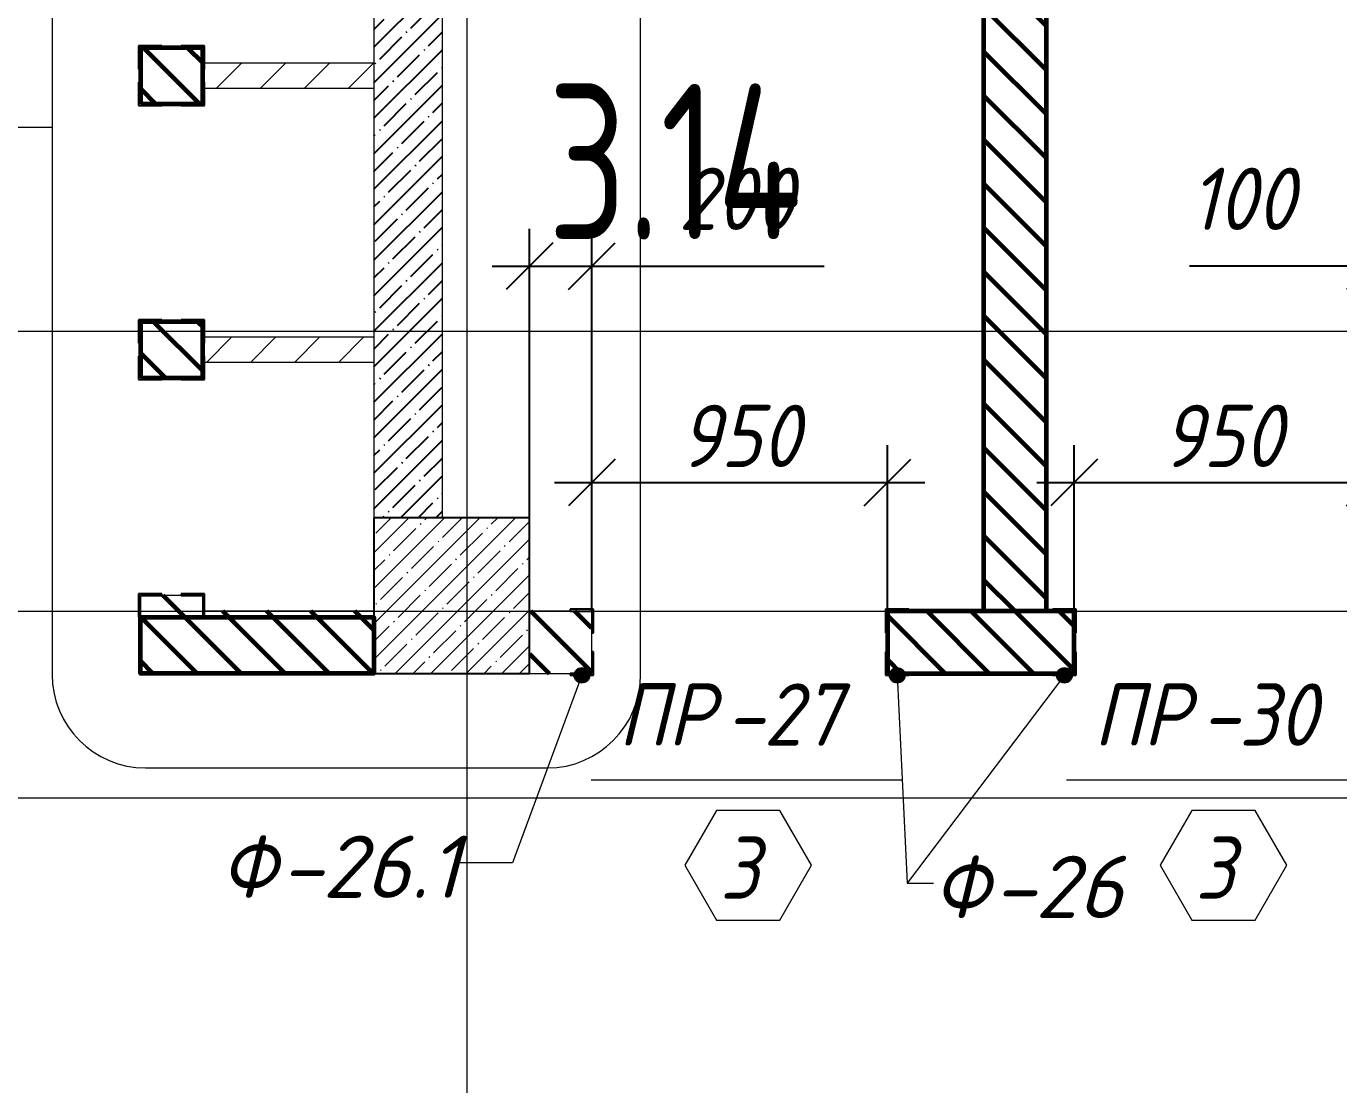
# Model space of a CAD drawing. Header units: millimetres. Extents: x 12986 to 523328, y -9759 to 30092.
# Drawn here: x 408024 to 412241, y 5710 to 9110 of the extents above; entities that cross this region are included whole.
import ezdxf

# ---------------------------------------------------------------- set-up
doc = ezdxf.new("R2010")
doc.units = ezdxf.units.MM
for name, color, linetype, lineweight in [('5) Блок ячеистый', 160, 'Continuous', 60), ('A-ANNO-DIMS', 7, 'Continuous', 9), ('A-ANNO-SYMB', 7, 'Continuous', 9), ('A-AREA-IDEN', 7, 'Continuous', 9), ('A-DOOR-IDEN', 7, 'Continuous', 9), ('A-GENM-1', 7, 'Continuous', 25), ('A-GENM-IDEN', 7, 'Continuous', 9), ('A-WALL-FNSH-2', 7, 'Continuous', 5), ('A-WALL-PATT-3', 250, 'Continuous', 5), ('S-COLS', 7, 'Continuous', 9), ('S-COLS-1', 7, 'Continuous', 5), ('S-COLS-2', 7, 'Continuous', 25), ('Оси-1', 7, 'Continuous', 20)]:
    doc.layers.add(name, color=color, linetype=linetype, lineweight=lineweight)
for name, color, linetype, lineweight, true_color in [('A-WALL-11', 7, 'Continuous', 13, 0x800000), ('A-WALL-3', 7, 'Continuous', 5, 0x000000), ('A-WALL-FNSH-3', 7, 'Continuous', 13, 0x008000)]:
    doc.layers.add(name, color=color, linetype=linetype, lineweight=lineweight, true_color=true_color)
doc.styles.add('ISOCPEUR_I_2', font='isocpeui.ttf', dxfattribs={"height": 300})
doc.styles.add('ISOCPEUR_I_3', font='isocpeui.ttf', dxfattribs={"width": 0.9, "height": 200})
doc.styles.add('ISOCPEUR_I_4', font='isocpeui.ttf', dxfattribs={"width": 0.9, "height": 300})
doc.styles.add('СПДС', font='ГОСТ тип А.ttf', dxfattribs={"width": 0.9})
doc.dimstyles.new('ISO-2_0_0_9К_СРЕДНИЙ_ФОН', dxfattribs={"dimscale": 304.8, "dimtxt": 199.196235, "dimasz": 0.492126, "dimexe": 0.393701, "dimexo": 0, "dimgap": 0.164042, "dimtad": 1, "dimdec": 0, "dimdsep": 46, "dimtxsty": 'ISOCPEUR_I_3', "dimblk1": 'OBLIQUE', "dimblk2": 'OBLIQUE', "dimsah": 1, "dimcen": 0.09, "dimdle": 0.393701, "dimazin": 0, "dimtfac": 1, "dimtdec": 4, "dimtix": 1, "dimtmove": 1, "dimatfit": 3, "dimfxl": 1, "dimtvp": 1, "dimtfill": 1, "dimtolj": 1, "dimtzin": 0, "dimarcsym": 2})
doc.dimstyles.new('ISO-2_0_0_9К_СРЕДНИЙ_ФОН_1', dxfattribs={"dimscale": 304.8, "dimtxt": 199.196235, "dimasz": 0.492126, "dimexe": 0.393701, "dimexo": 0, "dimgap": 0.164042, "dimtad": 1, "dimdec": 0, "dimdsep": 46, "dimtxsty": 'ISOCPEUR_I_3', "dimblk1": 'OBLIQUE', "dimblk2": 'OBLIQUE', "dimsah": 1, "dimcen": 0.09, "dimdle": 0.393701, "dimazin": 0, "dimtfac": 1, "dimtdec": 4, "dimtix": 1, "dimtmove": 0, "dimatfit": 3, "dimfxl": 1, "dimtvp": 1, "dimtfill": 1, "dimtolj": 1, "dimtzin": 0, "dimarcsym": 2})
pattern_1 = [(135, (395430.81, -3869.25), (-70.71068, -70.71068), [])]
pattern_2 = [(45, (395430.81, -3869.25), (-70.7107, 70.7107), [])]

# ---------------------------------------------------------------- blocks, each defined once
blk = doc.blocks.new('Колонна_Несущая_Прямоугольное сечение - Вн_ЖБ_500х500-V107-АР1_1_Кладочный план 3 этажа')
at = {"layer": 'S-COLS-1'}
h = blk.add_hatch(dxfattribs=at)
h.set_pattern_fill('FP_96', color=256, style=0, pattern_type=2)
h.set_pattern_definition([(45, (-13960, -11150), (-57.02463, 57.02463), []), (45, (-13902.975, -11150), (-57.02463, 57.02463), [100.806, -20.161, 3.353, -16.808])])
h.paths.add_polyline_path([(-250, -250), (250, -250), (250, 250), (-250, 250)], flags=0)
at = {"layer": 'S-COLS-2'}
for p, q in [((250, 250), (-250, 250)), ((-250, 250), (-250, -250)), ((250, -250), (250, 250)), ((-250, -250), (250, -250))]:
    blk.add_line(p, q, dxfattribs=at)
blk = doc.blocks.new('Фахверк_СКБ_Уголок - Ф-26_1_200х3950 h_все крепления развернуты-32688344-АР1_1_Кладочный план 3 этажа')
at = {"layer": 'A-GENM-1'}
for p, q in [((200, 156), (125, 156)), ((125, 156), (125, 81)), ((131, 81), (131, 150)), ((131, 150), (200, 150)), ((200, 150), (200, 156)), ((125, 81), (131, 81)), ((131, 19), (125, 19)), ((125, 19), (125, -56)), ((131, -50), (131, 19)), ((125, -56), (200, -56)), ((200, -50), (131, -50)), ((200, -56), (200, -50))]:
    blk.add_line(p, q, dxfattribs=at)
blk = doc.blocks.new('Фахверк_СКБ_Уголок - Ф-26_200х3950 h-32688301-АР1_1_Кладочный план 3 этажа')
at = {"layer": 'A-GENM-1'}
for p, q in [((200, 156), (125, 156)), ((125, 156), (125, 81)), ((131, 81), (131, 150)), ((131, 150), (200, 150)), ((200, 150), (200, 156)), ((125, 81), (131, 81)), ((131, 19), (125, 19)), ((125, 19), (125, -56)), ((131, -50), (131, 19)), ((125, -56), (200, -56)), ((200, -50), (131, -50)), ((200, -56), (200, -50))]:
    blk.add_line(p, q, dxfattribs=at)
blk = doc.blocks.new('AAR_СКБ_Марка_Двери_Перемычка и проем - Марка перемычки и проема-25306769-АР1_1_Кладочный план 3 этажа')
at = {"layer": 'A-DOOR-IDEN'}
for p, q in [((-5, 0), (5, 0)), ((-0.968, -0.984), (-1.986, -2.747)), ((1.067, -0.984), (-0.968, -0.984)), ((2.085, -2.747), (1.067, -0.984)), ((-1.986, -2.747), (-0.968, -4.509)), ((1.067, -4.509), (2.085, -2.747)), ((-0.968, -4.509), (1.067, -4.509))]:
    blk.add_line(p, q, dxfattribs=at)
blk = doc.blocks.new('_Oblique')
at = {"color": 0, "linetype": 'ByBlock', "lineweight": -2}
blk.add_line((-0.5, -0.5), (0.5, 0.5), dxfattribs=at)
blk = doc.blocks.new('*D3873')
at = {"layer": 'A-ANNO-DIMS', "color": 0, "lineweight": -2, "transparency": 16777216}
for p, q in [((409640.8, 7530.7), (409640.8, 8458.7)), ((409840.8, 7230.7), (409840.8, 8458.7)), ((409520.8, 8338.7), (409840.8, 8338.7)), ((409840.8, 8338.7), (410588, 8338.7))]:
    blk.add_line(p, q, dxfattribs=at)
at = {"layer": 'Defpoints', "color": 0, "transparency": 16777216}
for p in [(409840.8, 8338.7), (409640.8, 7530.7), (409840.8, 7230.7)]:
    blk.add_point(p, dxfattribs=at)
at = {"layer": 'A-ANNO-DIMS', "color": 0, "lineweight": -2, "transparency": 16777216, "xscale": 150, "yscale": 150, "zscale": 150, "rotation": 180}
blk.add_blockref('_Oblique', (409640.8, 8338.7), dxfattribs=at)
at = {"layer": 'A-ANNO-DIMS', "color": 0, "lineweight": -2, "transparency": 16777216, "xscale": 150, "yscale": 150, "zscale": 150}
blk.add_blockref('_Oblique', (409840.8, 8338.7), dxfattribs=at)
at = {"layer": 'A-ANNO-DIMS', "color": 0, "transparency": 16777216, "insert": (410119.3, 8655.4), "char_height": 200, "width": 455.087, "attachment_point": 1, "line_spacing_factor": 1.149209, "style": 'ISOCPEUR_I_3', "bg_fill": 3, "box_fill_scale": 1.1, "bg_fill_color": 256, "bg_fill_true_color": 13158600, "bg_fill_transparency": 0}
blk.add_mtext('\\A1;200', dxfattribs=at)
blk = doc.blocks.new('*D3874')
at = {"layer": 'A-ANNO-DIMS', "color": 0, "lineweight": -2, "transparency": 16777216}
for p, q in [((409840.8, 7230.7), (409840.8, 7763.9)), ((410790.8, 7231.5), (410790.8, 7763.9)), ((409720.8, 7643.9), (410910.8, 7643.9))]:
    blk.add_line(p, q, dxfattribs=at)
at = {"layer": 'Defpoints', "color": 0, "transparency": 16777216}
for p in [(410790.8, 7643.9), (409840.8, 7230.7), (410790.8, 7231.5)]:
    blk.add_point(p, dxfattribs=at)
at = {"layer": 'A-ANNO-DIMS', "color": 0, "lineweight": -2, "transparency": 16777216, "xscale": 150, "yscale": 150, "zscale": 150, "rotation": 180}
blk.add_blockref('_Oblique', (409840.8, 7643.9), dxfattribs=at)
at = {"layer": 'A-ANNO-DIMS', "color": 0, "lineweight": -2, "transparency": 16777216, "xscale": 150, "yscale": 150, "zscale": 150}
blk.add_blockref('_Oblique', (410790.8, 7643.9), dxfattribs=at)
at = {"layer": 'A-ANNO-DIMS', "color": 0, "transparency": 16777216, "insert": (410315.8, 7793.9), "char_height": 200, "width": 455.087, "attachment_point": 5, "style": 'ISOCPEUR_I_3', "bg_fill": 3, "box_fill_scale": 1.1, "bg_fill_color": 256, "bg_fill_true_color": 13158600, "bg_fill_transparency": 0}
blk.add_mtext('\\A1;950', dxfattribs=at)
blk = doc.blocks.new('*D3875')
at = {"layer": 'A-ANNO-DIMS', "color": 0, "lineweight": -2, "transparency": 16777216}
for p, q in [((411390.8, 7230.7), (411390.8, 7763.9)), ((412340.8, 7231.5), (412340.8, 7763.9)), ((411270.8, 7643.9), (412460.8, 7643.9))]:
    blk.add_line(p, q, dxfattribs=at)
at = {"layer": 'Defpoints', "color": 0, "transparency": 16777216}
for p in [(412340.8, 7643.9), (411390.8, 7230.7), (412340.8, 7231.5)]:
    blk.add_point(p, dxfattribs=at)
at = {"layer": 'A-ANNO-DIMS', "color": 0, "lineweight": -2, "transparency": 16777216, "xscale": 150, "yscale": 150, "zscale": 150, "rotation": 180}
blk.add_blockref('_Oblique', (411390.8, 7643.9), dxfattribs=at)
at = {"layer": 'A-ANNO-DIMS', "color": 0, "lineweight": -2, "transparency": 16777216, "xscale": 150, "yscale": 150, "zscale": 150}
blk.add_blockref('_Oblique', (412340.8, 7643.9), dxfattribs=at)
at = {"layer": 'A-ANNO-DIMS', "color": 0, "transparency": 16777216, "insert": (411865.8, 7793.9), "char_height": 200, "width": 455.087, "attachment_point": 5, "style": 'ISOCPEUR_I_3', "bg_fill": 3, "box_fill_scale": 1.1, "bg_fill_color": 256, "bg_fill_true_color": 13158600, "bg_fill_transparency": 0}
blk.add_mtext('\\A1;950', dxfattribs=at)
blk = doc.blocks.new('*D3876')
at = {"layer": 'A-ANNO-DIMS', "color": 0, "lineweight": -2, "transparency": 16777216}
for p, q in [((412340.8, 7231.5), (412340.8, 8458.7)), ((412440.8, 7610.7), (412440.8, 8458.7)), ((412340.8, 8338.7), (411760.9, 8338.7)), ((412440.8, 8338.7), (412220.8, 8338.7))]:
    blk.add_line(p, q, dxfattribs=at)
at = {"layer": 'Defpoints', "color": 0, "transparency": 16777216}
for p in [(412440.8, 8338.7), (412440.8, 7610.7), (412340.8, 7231.5)]:
    blk.add_point(p, dxfattribs=at)
at = {"layer": 'A-ANNO-DIMS', "color": 0, "lineweight": -2, "transparency": 16777216, "xscale": 150, "yscale": 150, "zscale": 150, "rotation": 180}
blk.add_blockref('_Oblique', (412340.8, 8338.7), dxfattribs=at)
at = {"layer": 'A-ANNO-DIMS', "color": 0, "lineweight": -2, "transparency": 16777216, "xscale": 150, "yscale": 150, "zscale": 150}
blk.add_blockref('_Oblique', (412440.8, 8338.7), dxfattribs=at)
at = {"layer": 'A-ANNO-DIMS', "color": 0, "transparency": 16777216, "insert": (411762.2, 8655.4), "char_height": 200, "width": 409.118, "attachment_point": 1, "line_spacing_factor": 1.149209, "style": 'ISOCPEUR_I_3', "bg_fill": 3, "box_fill_scale": 1.1, "bg_fill_color": 256, "bg_fill_true_color": 13158600, "bg_fill_transparency": 0}
blk.add_mtext('\\A1;100', dxfattribs=at)

msp = doc.modelspace()

# ---------------------------------------------------------------- hatches: boundary and pattern name
h = msp.add_hatch()
h.set_pattern_fill('FP_4', color=256, style=0, pattern_type=2)
h.set_pattern_definition([(45, (395430.81, -3869.25), (-57.02463, 57.02463), []), (45, (395487.83, -3869.25), (-57.02463, 57.02463), [100.806, -20.161, 3.353, -16.808])])
h.paths.add_polyline_path([(409140.80853, 7530.74641), (409360.80853, 7530.74641), (409360.80853, 10730.74641), (409140.80853, 10730.74641), (409140.80853, 8502.53507)], flags=0)
at = {"layer": '5) Блок ячеистый'}
h = msp.add_hatch(dxfattribs=at)
h.set_pattern_fill('FP_1', color=256, style=0, pattern_type=2)
h.set_pattern_definition(pattern_1)
h.paths.add_polyline_path([(408440.80853, 7230.74641), (408590.80853, 7230.74641), (408590.80853, 7280.74641), (408390.80853, 7280.74641), (408390.80853, 7230.74641)], flags=0)
h.paths.add_polyline_path([(408390.80853, 7980.74641), (408590.80853, 7980.74641), (408590.80853, 8160.74641), (408390.80853, 8160.74641), (408390.80853, 8049.74641)], flags=0)
h.paths.add_polyline_path([(408590.80853, 8860.74641), (408590.80853, 9040.74641), (408390.80853, 9040.74641), (408390.80853, 8860.74641), (408521.80853, 8860.74641)], flags=0)
h.paths.add_polyline_path([(408459.80853, 9740.74641), (408590.80853, 9740.74641), (408590.80853, 10150.67753), (408390.80853, 10150.67753), (408390.80853, 9740.74641)], flags=0)
h.paths.add_polyline_path([(408521.80853, 10850.67753), (408590.80853, 10850.67753), (408590.80853, 11130.74641), (408390.80853, 11130.74641), (408390.80853, 10850.67753), (408459.80853, 10850.67753)], flags=0)
h = msp.add_hatch(dxfattribs=at)
h.set_pattern_fill('FP_1', color=256, style=0, pattern_type=2)
h.set_pattern_definition(pattern_1)
h.paths.add_polyline_path([(411300.80852, 7230.74641), (411300.80852, 11110.74641), (411100.80852, 11110.74641), (411100.80852, 7230.74641)], flags=0)
h = msp.add_hatch(dxfattribs=at)
h.set_pattern_fill('FP_1', color=256, style=0, pattern_type=2)
h.set_pattern_definition(pattern_1)
h.paths.add_polyline_path([(408390.80853, 7030.74641), (409140.80853, 7030.83964), (409140.80853, 7230.74641), (408596.80853, 7230.74641), (408596.80853, 7211.74641), (408590.80853, 7211.74641), (408590.80853, 7230.74641), (408390.80853, 7230.74641), (408390.80853, 7211.74641)], flags=0)
h = msp.add_hatch(dxfattribs=at)
h.set_pattern_fill('FP_1', color=256, style=0, pattern_type=2)
h.set_pattern_definition(pattern_1)
h.paths.add_polyline_path([(412340.80852, 7030.74641), (415140.80852, 7030.74641), (415140.80852, 7230.74641), (412340.80852, 7230.74641), (412340.80852, 7072.57359)], flags=0)
h.paths.add_polyline_path([(411390.80852, 7030.74641), (411390.80852, 7230.74641), (410790.77821, 7230.74641), (410790.77821, 7030.74641), (411321.80852, 7030.74641)], flags=0)
h.paths.add_polyline_path([(409640.80853, 7030.74641), (409840.77821, 7030.74641), (409840.77821, 7230.74641), (409640.80853, 7230.74641), (409640.80853, 7030.77673)], flags=0)
at = {"layer": 'A-GENM-IDEN'}
h = msp.add_hatch(color=256, dxfattribs=at)
edge = h.paths.add_edge_path(flags=0)
edge.add_arc((409809.27821, 7024.74641), 25, 0, 360)
h = msp.add_hatch(color=256, dxfattribs=at)
edge = h.paths.add_edge_path(flags=0)
edge.add_arc((410822.27821, 7024.74641), 25, 0, 360)
h = msp.add_hatch(color=256, dxfattribs=at)
edge = h.paths.add_edge_path(flags=0)
edge.add_arc((411359.30852, 7024.74641), 25, 0, 360)
at = {"layer": 'A-WALL-PATT-3'}
h = msp.add_hatch(dxfattribs=at)
h.set_pattern_fill('FP_5', color=256, style=0, pattern_type=2)
h.set_pattern_definition(pattern_2)
h.paths.add_polyline_path([(409140.80853, 8910.74641), (409140.80853, 8990.74641), (408596.80853, 8990.74641), (408596.80853, 8971.74641), (408590.80853, 8971.74641), (408590.80853, 8929.74641), (408596.80853, 8929.74641), (408596.80853, 8910.74641)], flags=0)
h = msp.add_hatch(dxfattribs=at)
h.set_pattern_fill('FP_5', color=256, style=0, pattern_type=2)
h.set_pattern_definition(pattern_2)
h.paths.add_polyline_path([(409140.80853, 8030.74641), (409140.80853, 8110.74641), (408596.80853, 8110.74641), (408596.80853, 8091.74641), (408590.80853, 8091.74641), (408590.80853, 8049.74641), (408596.80853, 8049.74641), (408596.80853, 8030.74641)], flags=0)

# ---------------------------------------------------------------- linework, layer by layer
at = {"layer": '5) Блок ячеистый'}
for points in [[(411100.80852, 11110.74641), (411300.80852, 11110.74641), (411300.80852, 7230.74641), (411100.80852, 7230.74641)], [(408390.80853, 8860.74641), (408590.80853, 8860.74641), (408590.80853, 9040.74641), (408390.80853, 9040.74641)], [(408390.80853, 7980.74641), (408590.80853, 7980.74641), (408590.80853, 8160.74641), (408390.80853, 8160.74641)], [(408390.80853, 7211.74641), (409140.80853, 7211.74641), (409140.80853, 7030.74641), (408390.80853, 7030.74641)], [(411390.80852, 7230.74641), (410790.77821, 7230.74641), (410790.77821, 7030.74641), (411390.80852, 7030.74641)]]:
    msp.add_lwpolyline(points, close=True, dxfattribs=at)
at = {"layer": 'A-ANNO-SYMB'}
for p, q in [((408107.08317, 11686.15736), (408107.08317, 7027.29635)), ((409997.79866, 7027.29635), (409997.79866, 11686.15736)), ((408107.08317, 8784.19071), (407471.90619, 8784.19071)), ((408407.08317, 6727.29635), (409697.79866, 6727.29635))]:
    msp.add_line(p, q, dxfattribs=at)
for centre, start, end in [((408407.08317, 7027.29635), 180, 270), ((409697.79866, 7027.29635), 270, 0)]:
    msp.add_arc(centre, 300, start, end, dxfattribs=at)
at = {"layer": 'A-GENM-IDEN'}
for p, q in [((409809.27821, 7024.74641), (409585.80021, 6422.28351)), ((410822.27821, 7024.74641), (410854.22571, 6357.51487)), ((411359.30852, 7024.74641), (410854.22571, 6357.51487)), ((409585.80021, 6422.28351), (409416.83921, 6422.28351)), ((410854.22571, 6357.51487), (410938.48986, 6357.51487)), ((410854.22571, 6357.51487), (410938.48986, 6357.51487))]:
    msp.add_line(p, q, dxfattribs=at)
for centre in [(409809.27821, 7024.74641), (410822.27821, 7024.74641), (411359.30852, 7024.74641)]:
    msp.add_circle(centre, 25, dxfattribs=at)
at = {"layer": 'A-WALL-11'}
msp.add_line((389220.80855, 7230.74641), (521382.43658, 7230.74641), dxfattribs=at)
at = {"layer": 'A-WALL-3'}
for p, q in [((409140.80853, 10730.74641), (409140.80853, 7530.74641)), ((409360.80853, 7530.74641), (409360.80853, 10730.74641))]:
    msp.add_line(p, q, dxfattribs=at)
at = {"layer": 'A-WALL-FNSH-2'}
for p, q in [((411100.80852, 11110.74641), (411100.80852, 7230.74641)), ((411300.80852, 7230.74641), (411300.80852, 11110.74641)), ((408521.80853, 9040.74641), (408459.80853, 9040.74641)), ((408390.80853, 8971.74641), (408390.80853, 8929.74641)), ((408590.80853, 8929.74641), (408590.80853, 8971.74641)), ((408459.80853, 8860.74641), (408521.80853, 8860.74641)), ((408521.80853, 8160.74641), (408459.80853, 8160.74641)), ((408390.80853, 8091.74641), (408390.80853, 8049.74641)), ((408590.80853, 8049.74641), (408590.80853, 8091.74641)), ((408459.80853, 7980.74641), (408521.80853, 7980.74641)), ((408521.80853, 7280.74641), (408459.80853, 7280.74641)), ((408390.80853, 7211.74641), (408390.80853, 7030.74641)), ((409140.80853, 7230.74641), (408596.80853, 7230.74641)), ((409771.77821, 7230.74641), (409640.80853, 7230.74641)), ((411100.80852, 7230.74641), (410859.77821, 7230.74641)), ((411321.80852, 7230.74641), (411300.80852, 7230.74641)), ((409840.77821, 7099.74641), (409840.77821, 7161.74641)), ((410790.77821, 7161.74641), (410790.77821, 7099.74641)), ((411390.80852, 7099.74641), (411390.80852, 7161.74641)), ((408390.80853, 7030.74641), (409140.80853, 7030.74641)), ((409640.80853, 7030.74641), (409771.77821, 7030.74641)), ((410859.77821, 7030.74641), (411321.80852, 7030.74641))]:
    msp.add_line(p, q, dxfattribs=at)
at = {"layer": 'A-WALL-FNSH-3'}
for p, q in [((409140.80853, 8990.74641), (408596.80853, 8990.74641)), ((408596.80853, 8910.74641), (409140.80853, 8910.74641)), ((409140.80853, 8110.74641), (408596.80853, 8110.74641)), ((408596.80853, 8030.74641), (409140.80853, 8030.74641))]:
    msp.add_line(p, q, dxfattribs=at)
at = {"layer": 'Оси-1'}
for p, q in [((409440.80852, -8019.25359), (409440.80852, 24767.68957)), ((389220.80855, 8130.74641), (521382.43658, 8130.74641)), ((389220.80855, 6630.74641), (521382.43658, 6630.74641))]:
    msp.add_line(p, q, dxfattribs=at)

# ---------------------------------------------------------------- block references
at = {"layer": 'A-DOOR-IDEN', "xscale": 99.99999999999993, "yscale": 99.99999999999993, "zscale": 99.99999999999993}
for p in [(410338.48986, 6689.35784), (411865.80852, 6689.35784)]:
    msp.add_blockref('AAR_СКБ_Марка_Двери_Перемычка и проем - Марка перемычки и проема-25306769-АР1_1_Кладочный план 3 этажа', p, dxfattribs=at)
at = {"layer": 'A-GENM-1'}
for name, p, rotation in [('Фахверк_СКБ_Уголок - Ф-26_1_200х3950 h_все крепления развернуты-32688344-АР1_1_Кладочный план 3 этажа', (408440.80853, 9171.74641), 269.9999999999999), ('Фахверк_СКБ_Уголок - Ф-26_1_200х3950 h_все крепления развернуты-32688344-АР1_1_Кладочный план 3 этажа', (408540.80853, 8729.74641), 89.99999999999991), ('Фахверк_СКБ_Уголок - Ф-26_1_200х3950 h_все крепления развернуты-32688344-АР1_1_Кладочный план 3 этажа', (408440.80853, 8291.74641), 269.9999999999999), ('Фахверк_СКБ_Уголок - Ф-26_1_200х3950 h_все крепления развернуты-32688344-АР1_1_Кладочный план 3 этажа', (408540.80853, 7849.74641), 89.99999999999991), ('Фахверк_СКБ_Уголок - Ф-26_200х3950 h-32688301-АР1_1_Кладочный план 3 этажа', (408440.80853, 7411.74641), 269.9999999999999), ('Фахверк_СКБ_Уголок - Ф-26_1_200х3950 h_все крепления развернуты-32688344-АР1_1_Кладочный план 3 этажа', (409971.77821, 7180.74641), 180), ('Фахверк_СКБ_Уголок - Ф-26_200х3950 h-32688301-АР1_1_Кладочный план 3 этажа', (411521.80852, 7180.74641), 180)]:
    msp.add_blockref(name, p, dxfattribs=dict(at, rotation=rotation))
msp.add_blockref('Фахверк_СКБ_Уголок - Ф-26_200х3950 h-32688301-АР1_1_Кладочный план 3 этажа', (410659.77821, 7080.74641), dxfattribs=at)
at = {"layer": 'S-COLS'}
msp.add_blockref('Колонна_Несущая_Прямоугольное сечение - Вн_ЖБ_500х500-V107-АР1_1_Кладочный план 3 этажа', (409390.80853, 7280.74641), dxfattribs=at)

# ---------------------------------------------------------------- texts
at = {"layer": 'A-DOOR-IDEN', "char_height": 200, "width": 158.734125, "attachment_point": 1, "style": 'ISOCPEUR_I_2'}
for insert in [(410252.29133, 6506.71646), (411779.61, 6506.71646)]:
    msp.add_mtext('\\fISOCPEUR|b0|i1|c204|p34|;\\W.9;3', dxfattribs=dict(at, insert=insert))
at = {"layer": 'A-GENM-IDEN', "char_height": 200, "attachment_point": 1}
for s, insert, width, style in [('ПР', (409926.20493, 6998.6467), 416.8775, 'ISOCPEUR_I_4'), ('-27', (410270.16326, 6998.6467), 529.11375, 'ISOCPEUR_I_4'), ('ПР', (411453.52359, 6998.6467), 416.8775, 'ISOCPEUR_I_4'), ('-30', (411797.48192, 6998.6467), 529.11375, 'ISOCPEUR_I_4'), ('\\fISOCPEUR|b0|i1|c204|p34|;\\W.9;Ф', (408648.72161, 6509.89809), 230.886, 'ISOCPEUR_I_2'), ('-26.1', (408839.22161, 6509.89809), 663.79725, 'ISOCPEUR_I_2'), ('\\fISOCPEUR|b0|i1|c204|p34|;\\W.9;Ф', (410938.48986, 6445.12946), 230.886, 'ISOCPEUR_I_2'), ('\\fISOCPEUR|b0|i1|c204|p34|;\\W.9;Ф', (410938.48986, 6445.12946), 230.886, 'ISOCPEUR_I_2'), ('-26', (411128.98986, 6445.12946), 476.202375, 'ISOCPEUR_I_2'), ('-26', (411128.98986, 6445.12946), 476.202375, 'ISOCPEUR_I_2')]:
    msp.add_mtext(s, dxfattribs=dict(at, insert=insert, width=width, style=style))

# ---------------------------------------------------------------- next in the draw order: dimensions: what is measured, and where the dimension line sits
at = {"layer": 'A-ANNO-DIMS'}
dim = msp.add_linear_dim(base=(409840.77821, 8338.73927), p1=(409640.80853, 7530.74641), p2=(409840.77821, 7230.74641), dimstyle='ISO-2_0_0_9К_СРЕДНИЙ_ФОН_1', override={"dimpost": '<>', "dimfxl": 360.538312}, dxfattribs=at)
dim.commit()
dim.dimension.update_dxf_attribs({"geometry": '*D3873', "text_midpoint": (410346.83356, 8338.73927), "dimtype": 160})
dim = msp.add_linear_dim(base=(412340.80852, 7643.90459), p1=(411390.80852, 7230.74641), p2=(412340.80852, 7231.45177), dimstyle='ISO-2_0_0_9К_СРЕДНИЙ_ФОН', override={"dimpost": '<>', "dimfxl": 950.000262}, dxfattribs=at)
dim.commit()
dim.dimension.update_dxf_attribs({"geometry": '*D3875', "text_midpoint": (411865.80852, 7793.90459)})

# ---------------------------------------------------------------- next in the draw order: texts
at = {"layer": 'A-AREA-IDEN', "insert": (409699.24127, 8924.78252), "char_height": 500, "width": 1255.442625, "attachment_point": 1, "style": 'СПДС'}
msp.add_mtext('3.14', dxfattribs=at)

# ---------------------------------------------------------------- next in the draw order: dimensions: what is measured, and where the dimension line sits
at = {"layer": 'A-ANNO-DIMS'}
dim = msp.add_linear_dim(base=(412440.80853, 8338.73927), p1=(412340.80852, 7231.45177), p2=(412440.80853, 7610.74641), dimstyle='ISO-2_0_0_9К_СРЕДНИЙ_ФОН_1', override={"dimpost": '<>', "dimfxl": 392.25556}, dxfattribs=at)
dim.commit()
dim.dimension.update_dxf_attribs({"geometry": '*D3876', "text_midpoint": (411966.80298, 8338.73927), "dimtype": 160})
dim = msp.add_linear_dim(base=(410790.77821, 7643.90459), p1=(409840.77821, 7230.74641), p2=(410790.77821, 7231.45177), dimstyle='ISO-2_0_0_9К_СРЕДНИЙ_ФОН', override={"dimpost": '<>', "dimfxl": 950.000262}, dxfattribs=at)
dim.commit()
dim.dimension.update_dxf_attribs({"geometry": '*D3874', "text_midpoint": (410315.77821, 7793.90459)})

doc.saveas('drawing.dxf')
